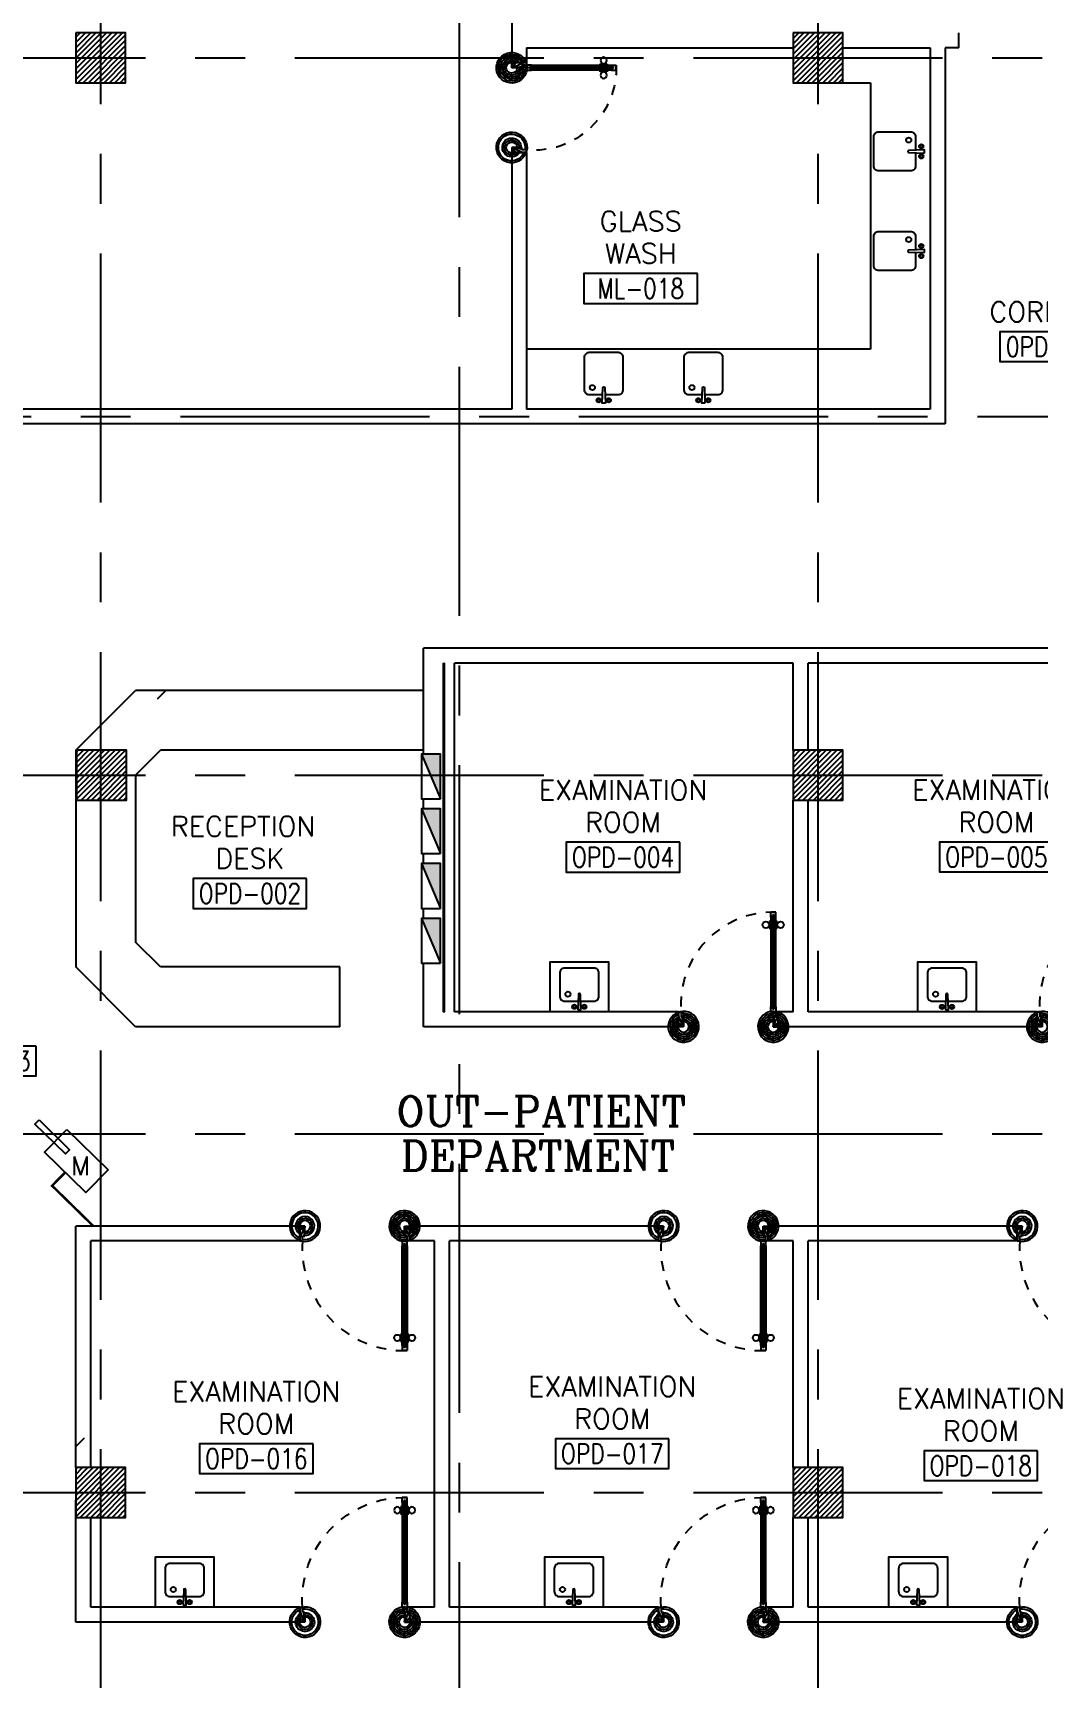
# Model space of a CAD drawing. Extents: x 417819.9 to 417911.9, y 43448 to 43539.2.
# Drawn here: x 417837.98 to 417848.07, y 43472.21 to 43488.72 of the extents above; entities that cross this region are included whole.
import ezdxf
from ezdxf.enums import TextEntityAlignment as Align

# ---------------------------------------------------------------- set-up
doc = ezdxf.new("R2010")
doc.units = 0
doc.header["$MEASUREMENT"] = 0
doc.linetypes.add('CENTERX2', pattern=[4, 2.5, -0.5, 0.5, -0.5])
doc.linetypes.add('HIDDEN', pattern=[0.375, 0.25, -0.125])
doc.layers.get('0').update_dxf_attribs({"color": 11, "linetype": 'CONTINUOUS'})
for name, color, linetype in [('AXES', 11, 'CENTERX2'), ('COL', 11, 'CONTINUOUS'), ('COUNTER', 11, 'CONTINUOUS'), ('DOOR', 11, 'CONTINUOUS'), ('E-CCTV', 4, 'CONTINUOUS'), ('E-PANELBX', 11, 'CONTINUOUS'), ('HAT', 11, 'CONTINUOUS'), ('ME-FIX', 11, 'CONTINUOUS'), ('RM-BOX', 11, 'CONTINUOUS'), ('RM-NAME', 11, 'CONTINUOUS'), ('RM-NO', 11, 'CONTINUOUS'), ('WALL', 11, 'CONTINUOUS')]:
    doc.layers.add(name, color=color, linetype=linetype)
doc.styles.add('ROMANC', font='romanc', dxfattribs={"height": 0.1})
doc.styles.add('ROMANS', font='ROMANS.shx', dxfattribs={"width": 0.6})

# ---------------------------------------------------------------- blocks, each defined once
blk = doc.blocks.new('A$C74DC60CF')
at = {"layer": 'DOOR', "color": 0, "linetype": 'ByBlock'}
for p, q in [((74, 1078), (74, 1168)), ((81, 1168), (74, 1168)), ((81, 1200), (81, 1250)), ((131, 1250), (81, 1250)), ((81, 1250), (131, 1250)), ((81, 1200), (98, 1200)), ((98, 1200), (98, 1220)), ((98, 1220), (114, 1220)), ((114, 1200), (114, 1220)), ((114, 1200), (131, 1200)), ((131, 1200), (131, 1250)), ((131, 1168), (138, 1168)), ((138, 1078), (138, 1168)), ((65, 1155), (65, 1090)), ((74, 1155), (65, 1155)), ((74, 1090), (65, 1090)), ((74, 1155), (74, 1090)), ((81, 1078), (74, 1078)), ((131, 1078), (138, 1078)), ((138, 1155), (138, 1090)), ((138, 1155), (147, 1155)), ((138, 1090), (147, 1090)), ((147, 1155), (147, 1090)), ((98, 200), (81, 200)), ((81, 200), (81, 150)), ((98, 180), (98, 200)), ((114, 180), (98, 180)), ((131, 200), (114, 200)), ((114, 200), (114, 180)), ((131, 150), (131, 200)), ((56, 150), (56, 0)), ((56, 150), (81, 150)), ((106, 0), (56, 0)), ((131, 150), (81, 150)), ((81, 150), (81, 100)), ((81, 100), (106, 100)), ((106, 100), (106, 0)), ((1131, 100), (1106, 100)), ((1106, 100), (1106, 0)), ((1131, 150), (1131, 100)), ((1156, 150), (1131, 150)), ((1156, 150), (1156, 0)), ((1156, 0), (1156, 150)), ((1106, 0), (1156, 0))]:
    blk.add_line(p, q, dxfattribs=at)
at = {"layer": 'DOOR', "linetype": 'ByBlock'}
for p, q in [((81, 200), (81, 1200)), ((98, 200), (98, 1200)), ((114, 200), (114, 1200)), ((131, 1200), (131, 200))]:
    blk.add_line(p, q, dxfattribs=at)
at = {"layer": 'DOOR', "color": 9, "linetype": 'ByBlock'}
for p, q in [((106, 0), (56, 114)), ((106, 0), (56, 40)), ((106, 0), (93, 100)), ((1106, 0), (1156, 114)), ((1106, 0), (1119, 100)), ((1106, 0), (1156, 40))]:
    blk.add_line(p, q, dxfattribs=at)
at = {"layer": 'DOOR', "color": 0, "linetype": 'ByBlock'}
for centre in [(32, 1123), (179, 1123)]:
    blk.add_circle(centre, 32.4, dxfattribs=at)
at = {"layer": 'DOOR', "linetype": 'HIDDEN', "ltscale": 0.5}
blk.add_arc((106, 223), 1028, 355.9414, 91.3941, dxfattribs=at)
at = {"layer": 'DOOR', "color": 9, "linetype": 'ByBlock'}
for centre, radius, start, end in [((106, 0), 154, 103.7142, 108.8947), ((106, 0), 134, 100.72, 111.8402), ((106, 0), 114, 102.6226, 115.9162), ((106, 0), 94.4, 90, 121.9818), ((106, 0), 74.4, 90, 132.2236), ((106, 0), 54.4, 90, 156.7926), ((106, 0), 34.4, 90, 180), ((106, 0), 14.4, 90, 180), ((1106, 0), 94.4, 58.0182, 90), ((1106, 0), 74.4, 47.7764, 90), ((1106, 0), 54.4, 23.2074, 90), ((1106, 0), 34.4, 0, 90), ((1106, 0), 14.4, 0, 90), ((1106, 0), 134, 68.1598, 79.28), ((1106, 0), 154, 71.1053, 76.2858)]:
    blk.add_arc(centre, radius, start, end, dxfattribs=at)
blk = doc.blocks.new('RM1')
at = {"layer": 'RM-BOX'}
blk.add_lwpolyline([(570, -200), (-570, -200), (-570, -500), (570, -500)], close=True, dxfattribs=at)
at = {"layer": 'RM-NAME', "style": 'ROMANS'}
for tag, p in [('ROOMNAME1', (0, 324)), ('ROOMNAME2', (0, 0))]:
    blk.add_attdef(tag, text='', height=200, dxfattribs=at).set_placement(p, align=Align.MIDDLE)
at = {"layer": 'RM-NO', "style": 'ROMANS', "width": 0.8}
blk.add_attdef('ROOMNO', text='', height=200, dxfattribs=at).set_placement((0, -350), align=Align.MIDDLE)
blk = doc.blocks.new('*X96')
at = {"color": 0}
for p, q in [((31339, 17869), (31831, 18361)), ((31339, 17922), (31778, 18361)), ((31339, 17975), (31725, 18361)), ((31339, 18028), (31672, 18361)), ((31339, 18081), (31619, 18361)), ((31339, 18134), (31566, 18361)), ((31339, 18187), (31513, 18361)), ((31339, 18240), (31460, 18361)), ((31339, 18293), (31407, 18361)), ((31339, 18346), (31354, 18361)), ((31384, 17861), (31839, 18316)), ((31437, 17861), (31839, 18263)), ((31490, 17861), (31839, 18210)), ((31544, 17861), (31839, 18157)), ((31597, 17861), (31839, 18104)), ((31650, 17861), (31839, 18051)), ((31703, 17861), (31839, 17998)), ((31756, 17861), (31839, 17945)), ((31809, 17861), (31839, 17892))]:
    blk.add_line(p, q, dxfattribs=at)
blk = doc.blocks.new('COL50')
at = {"layer": 'COL'}
blk.add_lwpolyline([(-250, 250), (-250, -250), (250, -250), (250, 250)], close=True, dxfattribs=at)
blk = doc.blocks.new('*X92')
at = {"color": 0}
for p, q in [((38539, 25069), (39031, 25561)), ((38539, 25122), (38978, 25561)), ((38539, 25175), (38925, 25561)), ((38539, 25228), (38872, 25561)), ((38539, 25281), (38819, 25561)), ((38539, 25334), (38766, 25561)), ((38539, 25387), (38713, 25561)), ((38539, 25440), (38660, 25561)), ((38539, 25493), (38607, 25561)), ((38539, 25546), (38554, 25561)), ((38584, 25061), (39039, 25516)), ((38637, 25061), (39039, 25463)), ((38690, 25061), (39039, 25410)), ((38744, 25061), (39039, 25357)), ((38797, 25061), (39039, 25304)), ((38850, 25061), (39039, 25251)), ((38903, 25061), (39039, 25198)), ((38956, 25061), (39039, 25145)), ((39009, 25061), (39039, 25092))]:
    blk.add_line(p, q, dxfattribs=at)
blk = doc.blocks.new('*X95')
at = {"color": 0}
for p, q in [((31339, 32294), (31806, 32761)), ((31339, 32347), (31753, 32761)), ((31339, 32400), (31700, 32761)), ((31339, 32453), (31647, 32761)), ((31339, 32506), (31594, 32761)), ((31339, 32559), (31541, 32761)), ((31339, 32612), (31488, 32761)), ((31339, 32665), (31435, 32761)), ((31339, 32718), (31382, 32761)), ((31359, 32261), (31839, 32741)), ((31412, 32261), (31839, 32688)), ((31466, 32261), (31839, 32635)), ((31519, 32261), (31839, 32582)), ((31572, 32261), (31839, 32529)), ((31625, 32261), (31839, 32476)), ((31678, 32261), (31839, 32423)), ((31731, 32261), (31839, 32370)), ((31784, 32261), (31839, 32317)), ((31837, 32261), (31839, 32263))]:
    blk.add_line(p, q, dxfattribs=at)
blk = doc.blocks.new('*X91')
at = {"color": 0}
for p, q in [((38539, 17909), (38991, 18361)), ((38539, 17962), (38938, 18361)), ((38539, 18015), (38885, 18361)), ((38539, 18068), (38832, 18361)), ((38539, 18122), (38779, 18361)), ((38539, 18175), (38726, 18361)), ((38539, 18228), (38673, 18361)), ((38539, 18281), (38620, 18361)), ((38539, 18334), (38567, 18361)), ((38544, 17861), (39039, 18356)), ((38597, 17861), (39039, 18303)), ((38650, 17861), (39039, 18250)), ((38703, 17861), (39039, 18197)), ((38756, 17861), (39039, 18144)), ((38809, 17861), (39039, 18091)), ((38862, 17861), (39039, 18038)), ((38915, 17861), (39039, 17985)), ((38968, 17861), (39039, 17932)), ((39021, 17861), (39039, 17879))]:
    blk.add_line(p, q, dxfattribs=at)
blk = doc.blocks.new('DOOR90')
at = {"layer": 'DOOR', "color": 7, "linetype": 'ByBlock'}
for p, q in [((-150, 0), (0, 0)), ((-150, 0), (-150, -25)), ((0, -50), (-114, 0)), ((0, -50), (-40, 0)), ((0, -50), (0, 0)), ((-1000, -25), (-1050, -25)), ((-1050, -75), (-1050, -25)), ((-1050, -25), (-1050, -75)), ((-1000, -75), (-1050, -75)), ((-1000, -42), (-1020, -42)), ((-1020, -42), (-1020, -58)), ((-1000, -58), (-1020, -58)), ((-1000, -25), (-1000, -42)), ((-1000, -58), (-1000, -75)), ((-878, -18), (-968, -18)), ((-968, -25), (-968, -18)), ((-968, -75), (-968, -82)), ((-878, -82), (-968, -82)), ((-955, -9), (-890, -9)), ((-955, -18), (-955, -9)), ((-955, -18), (-890, -18)), ((-955, -82), (-890, -82)), ((-955, -82), (-955, -91)), ((-955, -91), (-890, -91)), ((-890, -18), (-890, -9)), ((-890, -82), (-890, -91)), ((-878, -25), (-878, -18)), ((-878, -75), (-878, -82)), ((-200, -25), (-150, -25)), ((-200, -42), (-200, -25)), ((-180, -42), (-200, -42)), ((-200, -58), (-180, -58)), ((-200, -75), (-200, -58)), ((-150, -75), (-200, -75)), ((-180, -58), (-180, -42)), ((-150, -25), (-100, -25)), ((-150, -75), (-150, -25)), ((-100, -25), (-100, -50)), ((0, -50), (-100, -37)), ((-100, -50), (0, -50)), ((-150, -875), (-100, -875)), ((-150, -900), (-150, -875)), ((-150, -900), (0, -900)), ((0, -900), (-150, -900)), ((0, -850), (-114, -900)), ((-100, -875), (-100, -850)), ((0, -850), (-100, -863)), ((-100, -850), (0, -850)), ((0, -850), (-40, -900)), ((0, -850), (0, -900))]:
    blk.add_line(p, q, dxfattribs=at)
at = {"layer": 'DOOR', "linetype": 'ByBlock'}
for p, q in [((-200, -25), (-1000, -25)), ((-200, -42), (-1000, -42)), ((-200, -58), (-1000, -58)), ((-1000, -75), (-200, -75))]:
    blk.add_line(p, q, dxfattribs=at)
at = {"layer": 'DOOR', "color": 7, "linetype": 'ByBlock'}
for centre in [(-923, 24), (-923, -124)]:
    blk.add_circle(centre, 32.4, dxfattribs=at)
for centre, radius, start, end in [((0, -50), 154, 161.1053, 166.2858), ((0, -50), 94.4, 148.0182, 180), ((0, -50), 134, 158.1598, 169.28), ((0, -50), 114, 154.0838, 167.3774), ((0, -50), 74.4, 137.7764, 180), ((0, -50), 54.4, 113.2074, 180), ((0, -50), 34.4, 90, 180), ((0, -50), 14.4, 90, 180), ((0, -850), 154, 193.7142, 198.8947), ((0, -850), 134, 190.72, 201.8402), ((0, -850), 94.4, 180, 211.9818), ((0, -850), 74.4, 180, 222.2236), ((0, -850), 54.4, 180, 246.7926), ((0, -850), 34.4, 180, 270), ((0, -850), 14.4, 180, 270)]:
    blk.add_arc(centre, radius, start, end, dxfattribs=at)
at = {"layer": 'DOOR', "linetype": 'HIDDEN', "ltscale": 0.5}
blk.add_arc((-222, -50), 828, 178.2701, 275.003, dxfattribs=at)
blk = doc.blocks.new('*X94')
at = {"color": 0}
for p, q in [((38539, 32281), (39019, 32761)), ((38539, 32334), (38966, 32761)), ((38539, 32387), (38913, 32761)), ((38539, 32440), (38860, 32761)), ((38539, 32493), (38807, 32761)), ((38539, 32546), (38754, 32761)), ((38539, 32600), (38701, 32761)), ((38539, 32653), (38648, 32761)), ((38539, 32706), (38595, 32761)), ((38539, 32759), (38542, 32761)), ((38572, 32261), (39039, 32728)), ((38625, 32261), (39039, 32675)), ((38678, 32261), (39039, 32622)), ((38731, 32261), (39039, 32569)), ((38784, 32261), (39039, 32516)), ((38837, 32261), (39039, 32463)), ((38890, 32261), (39039, 32410)), ((38943, 32261), (39039, 32357)), ((38996, 32261), (39039, 32304))]:
    blk.add_line(p, q, dxfattribs=at)
blk = doc.blocks.new('E-PBX')
at = {"layer": 'E-PANELBX'}
h = blk.add_hatch(color=256, dxfattribs=at)
h.paths.add_polyline_path([(34, 190), (-225, 190), (34, 81)])
h.paths.add_polyline_path([(225, 190), (34, 190), (34, 81), (225, 0)])
blk.add_line((225, 0), (-225, 190), dxfattribs=at)
blk.add_lwpolyline([(-225, 190), (225, 190), (225, 0), (-225, 0)], close=True, dxfattribs=at)
blk = doc.blocks.new('A$C24ED45A6')
at = {"layer": 'DOOR', "color": 0, "linetype": 'ByBlock'}
for p, q in [((909, 1055), (909, 990)), ((918, 1055), (909, 1055)), ((918, 978), (918, 1068)), ((925, 1068), (918, 1068)), ((918, 1055), (918, 990)), ((925, 1100), (925, 1150)), ((925, 1150), (975, 1150)), ((975, 1150), (925, 1150)), ((942, 1100), (925, 1100)), ((942, 1100), (942, 1120)), ((958, 1120), (942, 1120)), ((958, 1100), (958, 1120)), ((975, 1100), (958, 1100)), ((975, 1100), (975, 1150)), ((975, 1068), (982, 1068)), ((982, 978), (982, 1068)), ((982, 1055), (982, 990)), ((982, 1055), (991, 1055)), ((991, 1055), (991, 990)), ((918, 990), (909, 990)), ((925, 978), (918, 978)), ((975, 978), (982, 978)), ((982, 990), (991, 990)), ((925, 150), (925, 200)), ((925, 200), (942, 200)), ((942, 200), (942, 180)), ((942, 180), (958, 180)), ((958, 180), (958, 200)), ((958, 200), (975, 200)), ((975, 200), (975, 150)), ((0, 0), (0, 150)), ((0, 150), (25, 150)), ((50, 0), (0, 0)), ((25, 150), (25, 100)), ((25, 100), (50, 100)), ((50, 100), (50, 0)), ((925, 150), (975, 150)), ((975, 100), (950, 100)), ((950, 100), (950, 0)), ((1000, 150), (975, 150)), ((975, 150), (975, 100)), ((1000, 150), (1000, 0)), ((950, 0), (1000, 0))]:
    blk.add_line(p, q, dxfattribs=at)
at = {"layer": 'DOOR', "linetype": 'ByBlock'}
for p, q in [((925, 1100), (925, 200)), ((942, 200), (942, 1100)), ((958, 200), (958, 1100)), ((975, 200), (975, 1100))]:
    blk.add_line(p, q, dxfattribs=at)
at = {"layer": 'DOOR', "color": 9, "linetype": 'ByBlock'}
for p, q in [((50, 0), (0, 114)), ((50, 0), (0, 40)), ((50, 0), (37, 100)), ((950, 0), (1000, 114)), ((950, 0), (963, 100)), ((950, 0), (1000, 40))]:
    blk.add_line(p, q, dxfattribs=at)
at = {"layer": 'DOOR', "color": 0, "linetype": 'ByBlock'}
for centre in [(876, 1023), (1024, 1023)]:
    blk.add_circle(centre, 32.4, dxfattribs=at)
at = {"layer": 'DOOR', "linetype": 'HIDDEN', "ltscale": 0.5}
blk.add_arc((950, 222), 928, 88.456, 184.4816, dxfattribs=at)
at = {"layer": 'DOOR', "color": 9, "linetype": 'ByBlock'}
for centre, radius, start, end in [((50, 0), 154, 103.7142, 108.8947), ((50, 0), 134, 100.72, 111.8402), ((50, 0), 114, 102.6226, 115.9162), ((50, 0), 94.4, 90, 121.9818), ((50, 0), 74.4, 90, 132.2236), ((50, 0), 54.4, 90, 156.7926), ((50, 0), 34.4, 90, 180), ((50, 0), 14.4, 90, 180), ((950, 0), 94.4, 58.0182, 90), ((950, 0), 74.4, 47.7764, 90), ((950, 0), 54.4, 23.2074, 90), ((950, 0), 34.4, 0, 90), ((950, 0), 14.4, 0, 90), ((950, 0), 134, 68.1598, 79.28), ((950, 0), 114, 64.0838, 77.3774), ((950, 0), 154, 71.1053, 76.2858)]:
    blk.add_arc(centre, radius, start, end, dxfattribs=at)
at = {"layer": 'WALL'}
blk.add_line((1000, 0), (1000, 150), dxfattribs=at)
blk = doc.blocks.new('A$C180A3EE7')
at = {"layer": 'ME-FIX'}
blk.add_lwpolyline([(0.593, 0), (0.593, 0.5), (0, 0.5), (0, 0)], dxfattribs=at)
blk.add_lwpolyline([(0.309, 0.107), (0.443, 0.107, 0.414214), (0.493, 0.157), (0.493, 0.388, 0.414214), (0.443, 0.438), (0.15, 0.438, 0.414214), (0.1, 0.388), (0.1, 0.157, 0.414214), (0.15, 0.107), (0.284, 0.107)], format="xyb", dxfattribs=at)
blk.add_lwpolyline([(0.28, 0.019), (0.312, 0.019), (0.306, 0.174, 1), (0.286, 0.174)], format="xyb", close=True, dxfattribs=at)
for centre, radius in [((0.182, 0.177), 0.0255), ((0.247, 0.05), 0.0217), ((0.247, 0.05), 0.014), ((0.346, 0.05), 0.0217), ((0.346, 0.05), 0.014)]:
    blk.add_circle(centre, radius, dxfattribs=at)

msp = doc.modelspace()

# ---------------------------------------------------------------- linework, layer by layer
at = {"layer": 'AXES'}
for p, q in [((417838.6566, 43460.01), (417838.6566, 43538.4875)), ((417845.8566, 43460.01), (417845.8566, 43538.4875)), ((417842.2566, 43466.8743), (417842.2566, 43525.6943)), ((417820.6052, 43488.4743), (417889.6966, 43488.4743)), ((417831.4566, 43484.8743), (417889.6966, 43484.8743)), ((417820.6052, 43481.2743), (417889.6966, 43481.2743)), ((417820.6052, 43477.6743), (417889.6966, 43477.6743)), ((417820.6052, 43474.0743), (417889.6966, 43474.0743))]:
    msp.add_line(p, q, dxfattribs=at)
at = {"layer": 'COUNTER'}
for p, q in [((417838.4066, 43481.5242), (417839.0066, 43482.1242)), ((417841.8966, 43482.1242), (417839.0066, 43482.1242)), ((417839.2266, 43482.0423), (417839.3085, 43482.1242)), ((417838.4066, 43481.5242), (417838.4066, 43479.3494)), ((417839.0066, 43481.2757), (417839.2551, 43481.5242)), ((417841.8966, 43481.5242), (417839.2551, 43481.5242)), ((417839.0066, 43481.2757), (417839.0066, 43479.5979)), ((417839.2551, 43479.3494), (417839.0066, 43479.5979)), ((417839.0066, 43478.7494), (417838.4066, 43479.3494)), ((417841.0566, 43479.3494), (417839.2551, 43479.3494)), ((417841.0517, 43479.3279), (417841.0566, 43479.3328)), ((417841.0566, 43478.7494), (417841.0566, 43479.3494)), ((417841.0566, 43478.7494), (417839.0066, 43478.7494)), ((417838.4066, 43474.5364), (417838.4926, 43474.6225))]:
    msp.add_line(p, q, dxfattribs=at)
at = {"layer": 'E-CCTV', "color": 4, "const_width": 0.025}
msp.add_lwpolyline([(417838.2987, 43477.2871), (417838.1682, 43477.1539), (417838.5816, 43476.7493)], dxfattribs=at)
at = {"layer": 'E-CCTV', "color": 4, "linetype": 'Continuous'}
for points in [[(417838.0369, 43477.8164), (417838.3441, 43477.5157), (417838.3019, 43477.4726), (417837.9946, 43477.7733)], [(417838.317, 43477.7197), (417838.7307, 43477.3148), (417838.5055, 43477.0847), (417838.0918, 43477.4896)]]:
    msp.add_3dface(points, dxfattribs=at)
at = {"layer": 'ME-FIX'}
for p, q in [((417846.1066, 43488.2243), (417846.3816, 43488.2243)), ((417846.3816, 43488.2243), (417846.3816, 43485.5493)), ((417846.3816, 43485.5493), (417842.9316, 43485.5493))]:
    msp.add_line(p, q, dxfattribs=at)
for points in [[(417846.836, 43487.5223), (417846.836, 43487.3884, -0.4142136), (417846.7861, 43487.3386), (417846.465, 43487.3386, -0.4142136), (417846.4151, 43487.3884), (417846.4151, 43487.6813, -0.4142136), (417846.465, 43487.7312), (417846.7861, 43487.7312, -0.4142136), (417846.836, 43487.6813), (417846.836, 43487.5475)], [(417846.836, 43486.5223), (417846.836, 43486.3884, -0.4142136), (417846.7861, 43486.3386), (417846.465, 43486.3386, -0.4142136), (417846.4151, 43486.3884), (417846.4151, 43486.6813, -0.4142136), (417846.465, 43486.7312), (417846.7861, 43486.7312, -0.4142136), (417846.836, 43486.6813), (417846.836, 43486.5475)], [(417843.718, 43485.095), (417843.8519, 43485.095, 0.4142136), (417843.9018, 43485.1448), (417843.9018, 43485.4659, 0.4142136), (417843.8519, 43485.5158), (417843.559, 43485.5158, 0.4142136), (417843.5091, 43485.4659), (417843.5091, 43485.1448, 0.4142136), (417843.559, 43485.095), (417843.6928, 43485.095)], [(417844.718, 43485.095), (417844.8519, 43485.095, 0.4142136), (417844.9018, 43485.1448), (417844.9018, 43485.4659, 0.4142136), (417844.8519, 43485.5158), (417844.559, 43485.5158, 0.4142136), (417844.5091, 43485.4659), (417844.5091, 43485.1448, 0.4142136), (417844.559, 43485.095), (417844.6928, 43485.095)], [(417843.4731, 43479.0066), (417843.607, 43479.0066, 0.4142136), (417843.6568, 43479.0565), (417843.6568, 43479.2876, 0.4142136), (417843.607, 43479.3375), (417843.314, 43479.3375, 0.4142136), (417843.2642, 43479.2876), (417843.2642, 43479.0565, 0.4142136), (417843.314, 43479.0066), (417843.4479, 43479.0066)]]:
    msp.add_lwpolyline(points, format="xyb", dxfattribs=at)
for points in [[(417846.9242, 43487.5189), (417846.9242, 43487.5509), (417846.7689, 43487.5449, 1), (417846.7689, 43487.5249)], [(417846.9242, 43486.5189), (417846.9242, 43486.5509), (417846.7689, 43486.5449, 1), (417846.7689, 43486.5249)], [(417843.7215, 43485.0068), (417843.6894, 43485.0068), (417843.6955, 43485.162, -1), (417843.7154, 43485.162)], [(417844.7215, 43485.0068), (417844.6894, 43485.0068), (417844.6955, 43485.162, -1), (417844.7154, 43485.162)], [(417843.4445, 43478.9185), (417843.4765, 43478.9185), (417843.4705, 43479.0737, 1), (417843.4505, 43479.0737)]]:
    msp.add_lwpolyline(points, format="xyb", close=True, dxfattribs=at)
msp.add_lwpolyline([(417843.7568, 43478.8993), (417843.7568, 43479.3993), (417843.1642, 43479.3993), (417843.1642, 43478.8993)], dxfattribs=at)
for centre, radius in [((417846.7665, 43487.6493), 0.0255), ((417846.8931, 43487.5846), 0.0217), ((417846.8931, 43487.5846), 0.014), ((417846.8931, 43487.4851), 0.0217), ((417846.8931, 43487.4851), 0.014), ((417846.7665, 43486.6493), 0.0255), ((417846.8931, 43486.5846), 0.0217), ((417846.8931, 43486.5846), 0.014), ((417846.8931, 43486.4851), 0.0217), ((417846.8931, 43486.4851), 0.014), ((417843.591, 43485.1644), 0.0255), ((417843.6557, 43485.0379), 0.0217), ((417843.7552, 43485.0379), 0.0217), ((417844.591, 43485.1644), 0.0255), ((417844.6557, 43485.0379), 0.0217), ((417844.7552, 43485.0379), 0.0217), ((417843.6557, 43485.0379), 0.014), ((417843.7552, 43485.0379), 0.014), ((417844.6557, 43485.0379), 0.014), ((417844.7552, 43485.0379), 0.014), ((417843.346, 43479.0761), 0.0255), ((417843.4107, 43478.9495), 0.0217), ((417843.4107, 43478.9495), 0.014), ((417843.5103, 43478.9495), 0.0217), ((417843.5103, 43478.9495), 0.014)]:
    msp.add_circle(centre, radius, dxfattribs=at)
at = {"layer": 'WALL'}
for p, q in [((417842.7816, 43490.7905), (417842.7816, 43488.4243)), ((417847.2683, 43488.5743), (417847.2683, 43488.7243)), ((417842.9316, 43488.5743), (417845.6066, 43488.5743)), ((417842.9316, 43488.5743), (417842.9316, 43488.4243)), ((417846.1066, 43488.5743), (417846.9816, 43488.5743)), ((417846.9816, 43488.5743), (417846.9816, 43484.9493)), ((417847.2683, 43488.5743), (417847.1316, 43488.5743)), ((417847.1316, 43488.5743), (417847.1316, 43484.7993)), ((417842.9316, 43488.4243), (417842.7816, 43488.4243)), ((417842.9316, 43487.5243), (417842.7816, 43487.5243)), ((417842.7816, 43487.5243), (417842.7816, 43484.9493)), ((417842.9316, 43487.5243), (417842.9316, 43484.9493)), ((417842.7816, 43484.9493), (417831.7066, 43484.9493)), ((417846.9816, 43484.9493), (417842.9316, 43484.9493)), ((417847.1316, 43484.7993), (417835.1316, 43484.7993)), ((417850.4066, 43482.5493), (417841.8966, 43482.5493)), ((417841.8966, 43481.4868), (417841.8966, 43482.5493)), ((417842.0966, 43478.8993), (417842.0966, 43482.3993)), ((417842.0966, 43482.3993), (417842.1066, 43482.3993)), ((417842.1066, 43478.8993), (417842.1066, 43482.3993)), ((417845.6066, 43482.3993), (417842.2066, 43482.3993)), ((417842.2066, 43478.8993), (417842.2066, 43482.3993)), ((417845.6066, 43481.5243), (417845.6066, 43482.3993)), ((417849.2066, 43482.3993), (417845.7566, 43482.3993)), ((417845.7566, 43481.5243), (417845.7566, 43482.3993)), ((417841.8966, 43480.9368), (417841.8966, 43481.0368)), ((417845.6066, 43478.8993), (417845.6066, 43481.0243)), ((417845.7566, 43478.8993), (417845.7566, 43481.0243)), ((417841.8966, 43480.3868), (417841.8966, 43480.4868)), ((417841.8966, 43479.8368), (417841.8966, 43479.9368)), ((417841.8966, 43478.7493), (417841.8966, 43479.3868)), ((417842.0966, 43478.8993), (417842.1066, 43478.8993)), ((417844.4566, 43478.8993), (417842.2066, 43478.8993)), ((417844.4566, 43478.8993), (417844.4566, 43478.7493)), ((417845.4566, 43478.8993), (417845.4566, 43478.7493)), ((417845.6066, 43478.8993), (417845.4566, 43478.8993)), ((417845.6066, 43478.8993), (417845.4566, 43478.8993)), ((417848.0566, 43478.8993), (417845.7566, 43478.8993)), ((417848.0566, 43478.8993), (417848.0566, 43478.7493)), ((417844.4566, 43478.7493), (417841.8966, 43478.7493)), ((417848.0566, 43478.7493), (417845.4566, 43478.7493)), ((417838.4066, 43474.3243), (417838.4066, 43476.7493)), ((417840.6566, 43476.7493), (417838.4066, 43476.7493)), ((417840.6566, 43476.5993), (417840.6566, 43476.7493)), ((417842.0066, 43476.7493), (417841.7566, 43476.7493)), ((417841.7566, 43476.5993), (417841.7566, 43476.7493)), ((417844.2566, 43476.7493), (417842.0066, 43476.7493)), ((417844.2566, 43476.5993), (417844.2566, 43476.7493)), ((417847.8566, 43476.7493), (417845.3566, 43476.7493)), ((417845.3566, 43476.5993), (417845.3566, 43476.7493)), ((417847.8566, 43476.5993), (417847.8566, 43476.7493)), ((417838.5566, 43474.3243), (417838.5566, 43476.5993)), ((417840.6566, 43476.5993), (417838.5566, 43476.5993)), ((417842.0066, 43476.5993), (417841.7566, 43476.5993)), ((417842.0066, 43472.9243), (417842.0066, 43476.5993)), ((417842.0066, 43476.4493), (417842.0066, 43476.5993)), ((417842.1566, 43472.9243), (417842.1566, 43476.5993)), ((417844.2566, 43476.5993), (417842.1566, 43476.5993)), ((417845.6066, 43476.5993), (417845.3566, 43476.5993)), ((417845.6066, 43474.3243), (417845.6066, 43476.5993)), ((417845.6066, 43476.4493), (417845.6066, 43476.5993)), ((417845.7566, 43474.3243), (417845.7566, 43476.5993)), ((417847.8566, 43476.5993), (417845.7566, 43476.5993)), ((417845.7566, 43476.4493), (417845.7566, 43476.5993)), ((417838.4066, 43472.7743), (417838.4066, 43473.9993)), ((417838.5566, 43472.9243), (417838.5566, 43473.8243)), ((417845.6066, 43472.9243), (417845.6066, 43473.8243)), ((417845.7566, 43472.9243), (417845.7566, 43473.8243)), ((417840.6566, 43472.9243), (417838.5566, 43472.9243)), ((417840.6566, 43472.9243), (417840.6566, 43472.7743)), ((417842.0066, 43472.9243), (417841.7566, 43472.9243)), ((417841.7566, 43472.9243), (417841.7566, 43472.7743)), ((417844.2566, 43472.9243), (417842.1566, 43472.9243)), ((417844.2566, 43472.9243), (417844.2566, 43472.7743)), ((417845.6066, 43472.9243), (417845.3566, 43472.9243)), ((417845.3566, 43472.9243), (417845.3566, 43472.7743)), ((417847.8566, 43472.9243), (417845.7566, 43472.9243)), ((417847.8566, 43472.9243), (417847.8566, 43472.7743)), ((417840.6566, 43472.7743), (417838.4066, 43472.7743)), ((417844.2566, 43472.7743), (417841.7566, 43472.7743)), ((417847.8566, 43472.7743), (417845.3566, 43472.7743))]:
    msp.add_line(p, q, dxfattribs=at)

# ---------------------------------------------------------------- block references
at = {"layer": 'COL', "xscale": 0.001000000047497451, "yscale": 0.0009999999892897904, "zscale": 0.001}
for p in [(417838.6566, 43488.4743), (417845.8566, 43488.4743), (417838.6645, 43481.2743), (417845.8566, 43481.2743), (417838.6566, 43474.0743), (417845.8566, 43474.0743)]:
    msp.add_blockref('COL50', p, dxfattribs=at)
at = {"layer": 'DOOR', "color": 0, "yscale": 0.0009999999892897904, "zscale": 0.001}
for name, p, xscale in [('DOOR90', (417842.7816, 43488.4243), -0.001000000047497451), ('A$C24ED45A6', (417844.4566, 43478.7493), 0.001000000047497451), ('A$C24ED45A6', (417848.0566, 43478.7493), 0.001000000047497451), ('A$C74DC60CF', (417841.8125, 43472.7743), -0.001000000047497451), ('A$C74DC60CF', (417845.4125, 43472.7743), -0.001000000047497451), ('A$C74DC60CF', (417849.0125, 43472.7743), -0.001000000047497451)]:
    msp.add_blockref(name, p, dxfattribs=dict(at, xscale=xscale))
at = {"layer": 'DOOR', "color": 0, "xscale": 0.001000000047497451, "yscale": 0.0009999999892897904, "zscale": 0.001, "rotation": 180}
for p in [(417841.8125, 43476.7493), (417845.4125, 43476.7493), (417849.0125, 43476.7493)]:
    msp.add_blockref('A$C74DC60CF', p, dxfattribs=at)
at = {"layer": 'E-PANELBX', "xscale": -0.0009999999892897904, "yscale": 0.0009999999892897904, "zscale": 0.001, "rotation": 270}
for p in [(417841.8766, 43481.2618), (417841.8766, 43480.7118), (417841.8766, 43480.1618), (417841.8766, 43479.6118)]:
    msp.add_blockref('E-PBX', p, dxfattribs=at)
at = {"layer": 'HAT', "xscale": 0.001000000047497451, "yscale": 0.0009999999892897904, "zscale": 0.001}
for name, p in [('*X95', (417807.0674, 43455.9633)), ('*X94', (417807.0674, 43455.9633)), ('*X92', (417799.8752, 43455.9633)), ('*X92', (417807.0674, 43455.9633)), ('*X96', (417807.0674, 43455.9633)), ('*X91', (417807.0674, 43455.9633))]:
    msp.add_blockref(name, p, dxfattribs=at)
for p, values in [((417844.0761, 43486.5093), {'ROOMNO': 'ML-018', 'ROOMNAME2': 'WASH', 'ROOMNAME1': 'GLASS'}), ((417843.8986, 43480.8013), {'ROOMNO': 'OPD-004', 'ROOMNAME2': 'ROOM', 'ROOMNAME1': 'EXAMINATION'}), ((417847.6463, 43480.8031), {'ROOMNO': 'OPD-005', 'ROOMNAME2': 'ROOM', 'ROOMNAME1': 'EXAMINATION'}), ((417840.1534, 43480.4371), {'ROOMNO': 'OPD-002', 'ROOMNAME2': 'DESK', 'ROOMNAME1': 'RECEPTION '}), ((417840.2173, 43474.7646), {'ROOMNO': 'OPD-016', 'ROOMNAME2': 'ROOM', 'ROOMNAME1': 'EXAMINATION'}), ((417843.7898, 43474.815), {'ROOMNO': 'OPD-017', 'ROOMNAME2': 'ROOM', 'ROOMNAME1': 'EXAMINATION'}), ((417847.4901, 43474.6938), {'ROOMNO': 'OPD-018', 'ROOMNAME2': 'ROOM', 'ROOMNAME1': 'EXAMINATION'})]:
    msp.add_blockref('RM1', p, dxfattribs=at).add_auto_attribs(values)
at = {"layer": 'ME-FIX'}
for p in [(417846.8542, 43478.8993), (417839.2029, 43472.9243), (417843.1093, 43472.9243), (417846.565, 43472.9243)]:
    msp.add_blockref('A$C180A3EE7', p, dxfattribs=at)
at = {"layer": 'WALL', "xscale": 0.001000000047497451, "yscale": 0.0009999999892897904, "zscale": 0.001}
for p, values in [((417848.2496, 43485.9249), {'ROOMNO': '0PD-041', 'ROOMNAME2': 'CORRIDOR'}), ((417837.4383, 43478.7556), {'ROOMNO': 'OPD-013', 'ROOMNAME2': 'LOBBY'})]:
    msp.add_blockref('RM1', p, dxfattribs=at).add_auto_attribs(values)

# ---------------------------------------------------------------- texts
at = {"layer": 'E-CCTV', "color": 4, "linetype": 'Continuous', "style": 'ROMANS'}
msp.add_text('M', height=0.1875, dxfattribs=at).set_placement((417838.3563, 43477.2599))
at = {"layer": 'RM-NAME', "style": 'ROMANC'}
for s, p in [('OUT-PATIENT', (417843.0773, 43477.9015)), ('DEPARTMENT', (417843.0452, 43477.4551))]:
    msp.add_text(s, height=0.3, dxfattribs=at).set_placement(p, align=Align.MIDDLE)

doc.saveas('drawing.dxf')
